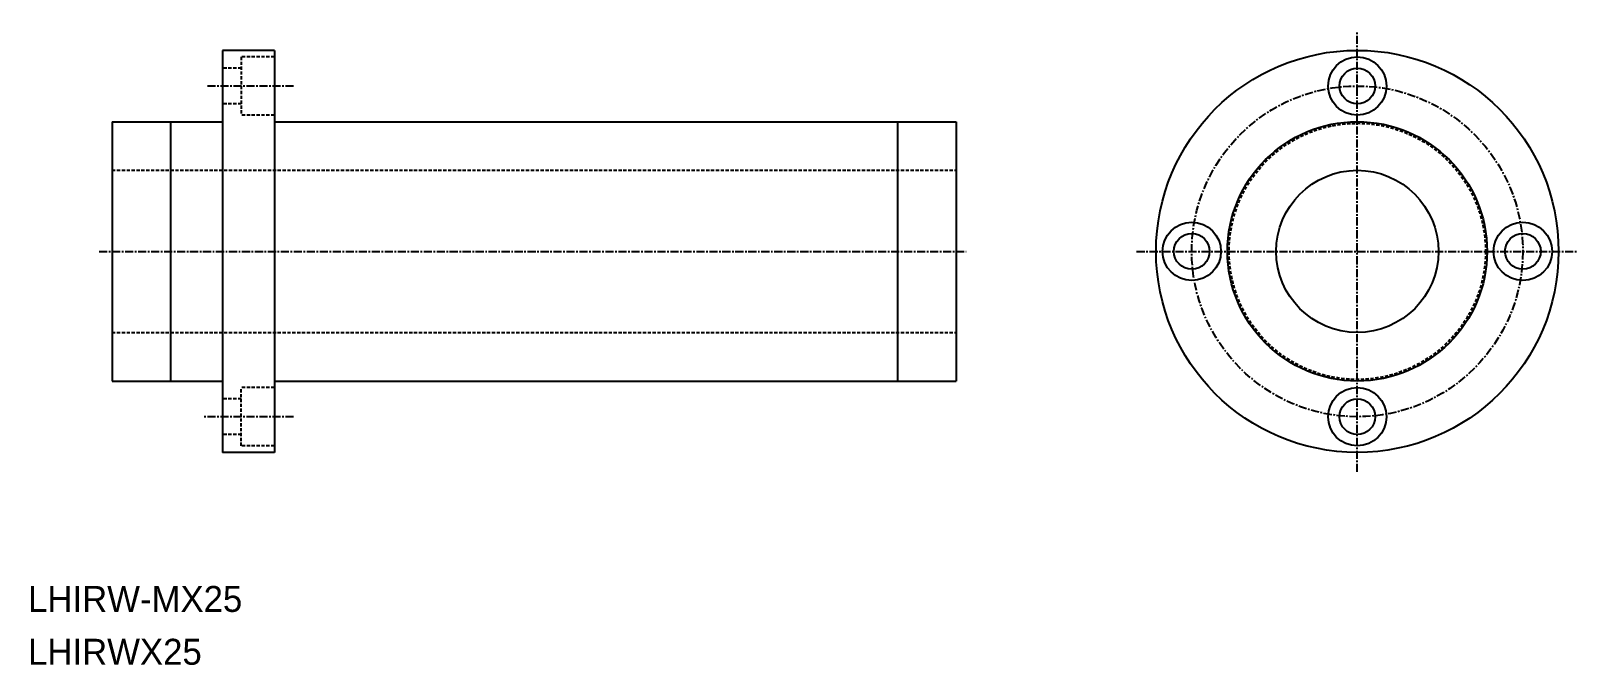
# Model space of a CAD drawing. Extents: x 200 to 438, y 133 to 231.
import ezdxf

# ---------------------------------------------------------------- set-up
doc = ezdxf.new("R2010")
doc.units = 0
doc.linetypes.add('CENTER', pattern=[2, 1.25, -0.25, 0.25, -0.25])
doc.linetypes.add('DASHED', pattern=[0.75, 0.5, -0.25])
doc.layers.get('0').update_dxf_attribs({"linetype": 'CONTINUOUS'})
doc.layers.add('CENTER', color=1, linetype='CENTER')

msp = doc.modelspace()

# ---------------------------------------------------------------- linework, layer by layer
at = {"color": 7, "linetype": 'CONTINUOUS'}
for p, q in [((229.56, 228.02), (229.56, 166.02)), ((237.56, 228.02), (229.56, 228.02)), ((237.56, 228.02), (237.56, 166.02)), ((212.56, 217.02), (229.56, 217.02)), ((212.56, 217.02), (212.56, 177.02)), ((221.56, 217.02), (221.56, 177.02)), ((237.56, 217.02), (342.56, 217.02)), ((333.56, 217.02), (333.56, 177.02)), ((342.56, 217.02), (342.56, 177.02)), ((212.56, 177.02), (229.56, 177.02)), ((237.56, 177.02), (342.56, 177.02)), ((237.56, 166.02), (229.56, 166.02))]:
    msp.add_line(p, q, dxfattribs=at)
at = {"color": 3, "linetype": 'DASHED'}
for p, q in [((232.46, 227.02), (232.46, 218.02)), ((237.56, 227.02), (232.46, 227.02)), ((232.46, 225.27), (229.56, 225.27)), ((232.46, 219.77), (229.56, 219.77)), ((237.56, 218.02), (232.46, 218.02)), ((212.56, 209.52), (342.56, 209.52)), ((212.56, 184.52), (342.56, 184.52)), ((232.46, 174.27), (229.56, 174.27)), ((232.46, 167.02), (232.46, 176.02)), ((237.56, 176.02), (232.46, 176.02)), ((232.46, 168.77), (229.56, 168.77)), ((237.56, 167.02), (232.46, 167.02))]:
    msp.add_line(p, q, dxfattribs=at)
at = {"color": 7, "linetype": 'CONTINUOUS'}
for centre, radius in [((404.37, 197.02), 31), ((404.37, 222.52), 4.5), ((404.37, 222.52), 2.75), ((404.37, 197.02), 20), ((404.37, 197.02), 12.5), ((378.87, 197.02), 4.5), ((429.87, 197.02), 4.5), ((378.87, 197.02), 2.75), ((429.87, 197.02), 2.75), ((404.37, 171.52), 4.5), ((404.37, 171.52), 2.75)]:
    msp.add_circle(centre, radius, dxfattribs=at)
at = {"color": 3, "linetype": 'DASHED'}
msp.add_circle((404.37, 197.02), 19.75, dxfattribs=at)
at = {"layer": 'CENTER', "color": 1, "linetype": 'CENTER'}
for p, q in [((404.37, 163.02), (404.37, 231.02)), ((240.5, 222.52), (227, 222.52)), ((210.56, 197.02), (344.11, 197.02)), ((370.37, 197.02), (438.37, 197.02)), ((240.5, 171.52), (226.5, 171.52))]:
    msp.add_line(p, q, dxfattribs=at)
msp.add_circle((404.37, 197.02), 25.5, dxfattribs=at)

# ---------------------------------------------------------------- texts
at = {"color": 7, "linetype": 'CONTINUOUS'}
for s, p in [('LHIRW-MX25', (199.62, 141.42)), ('LHIRWX25', (199.62, 133.27))]:
    msp.add_text(s, height=4, dxfattribs=at).set_placement(p)

doc.saveas('drawing.dxf')
